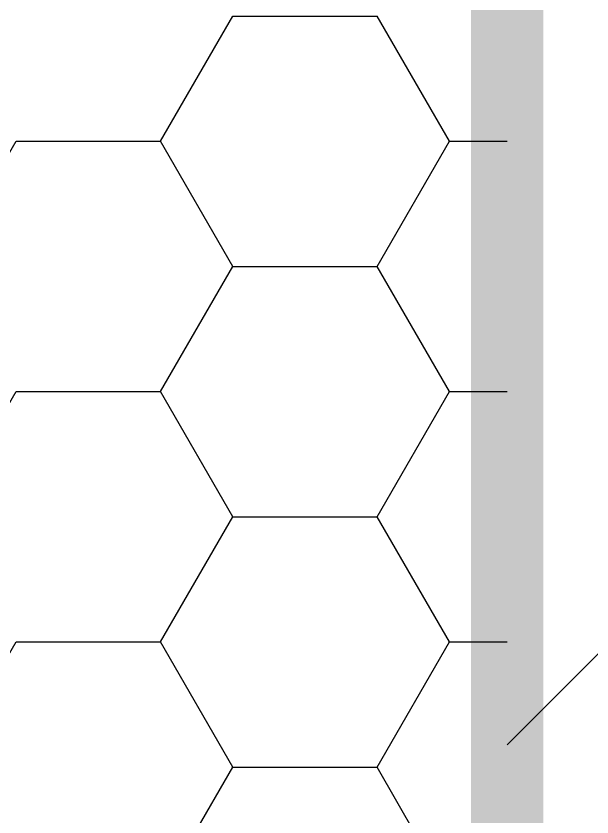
# Model space of a CAD drawing. Extents: x 0 to 21025, y 0 to 14850.
# Drawn here: x 6056.2 to 6155.8, y 12331.9 to 12470.5 of the extents above; entities that cross this region are included whole.
import ezdxf

# ---------------------------------------------------------------- set-up
doc = ezdxf.new("R2010")
doc.units = 0
doc.header["$LTSCALE"] = 175
doc.layers.get('0').update_dxf_attribs({"linetype": 'CONTINUOUS'})
for name, color, linetype in [('DAEMMUNG', 4, 'CONTINUOUS'), ('MAUERWERK', 6, 'CONTINUOUS'), ('SCHRAFFUR', 2, 'CONTINUOUS')]:
    doc.layers.add(name, color=color, linetype=linetype)

# ---------------------------------------------------------------- blocks, each defined once
blk = doc.blocks.new('*X6')
at = {"color": 0}
blk.add_line((5710, 11543.630945), (5896.369055, 11730), dxfattribs=at)
blk = doc.blocks.new('*X7')
at = {"color": 0}
for p, q in [((5650.000004, 11648.041679), (5662.500004, 11669.692314)), ((5662.5, 11669.692265), (5687.5, 11669.692265)), ((5699.999959, 11648.041657), (5687.499959, 11669.692292)), ((5612.500004, 11626.391044), (5625.000004, 11648.041679)), ((5625, 11648.04163), (5650, 11648.04163)), ((5662.499959, 11626.391022), (5649.999959, 11648.041657)), ((5687.500003, 11626.391044), (5700.000003, 11648.041679)), ((5700, 11648.04163), (5710, 11648.04163)), ((5650.000003, 11604.740409), (5662.500003, 11626.391044)), ((5662.5, 11626.390995), (5687.5, 11626.390995)), ((5699.999959, 11604.740387), (5687.499959, 11626.391022)), ((5612.500004, 11583.089774), (5625.000004, 11604.740409)), ((5625, 11604.74036), (5650, 11604.74036)), ((5662.49996, 11583.089752), (5649.99996, 11604.740387)), ((5687.500003, 11583.089774), (5700.000003, 11604.740409)), ((5700, 11604.74036), (5710, 11604.74036)), ((5650.000003, 11561.439139), (5662.500003, 11583.089774)), ((5662.5, 11583.089725), (5687.5, 11583.089725)), ((5699.999959, 11561.439117), (5687.499959, 11583.089752)), ((5612.500003, 11539.788503), (5625.000003, 11561.439139)), ((5625, 11561.43909), (5650, 11561.43909)), ((5662.49996, 11539.788482), (5649.99996, 11561.439117)), ((5687.500003, 11539.788504), (5700.000003, 11561.439139)), ((5700, 11561.43909), (5710, 11561.43909)), ((5650.000003, 11518.137868), (5662.500003, 11539.788504)), ((5662.5, 11539.788455), (5687.5, 11539.788455)), ((5699.99996, 11518.137847), (5687.49996, 11539.788482))]:
    blk.add_line(p, q, dxfattribs=at)

msp = doc.modelspace()

# ---------------------------------------------------------------- linework, layer by layer
at = {"layer": 'DAEMMUNG', "const_width": 8.75}
msp.add_lwpolyline([(5941.15625, 12530.782507), (5941.15625, 11278.282507), (6141.15625, 11278.282507), (6141.15625, 12530.782507)], dxfattribs=at)
at = {"layer": 'MAUERWERK', "const_width": 12.5}
msp.add_lwpolyline([(6141.15625, 12530.782507), (6141.15625, 11664.071973)], dxfattribs=at)

# ---------------------------------------------------------------- block references
at = {"layer": 'SCHRAFFUR'}
for name in ['*X7', '*X6']:
    msp.add_blockref(name, (431.15625, 800.782507), dxfattribs=at)

doc.saveas('drawing.dxf')
